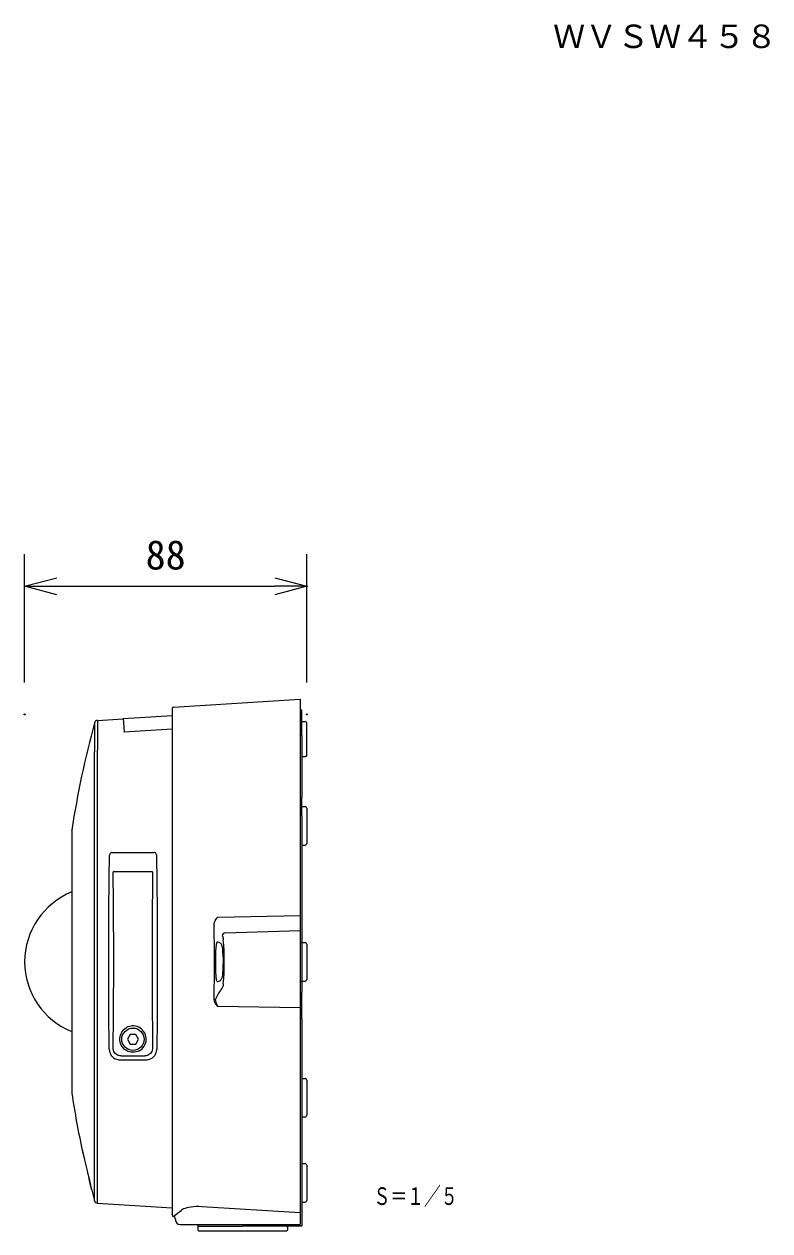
# Model space of a CAD drawing. Units: millimetres, scale not verified. Extents: x -63 to 62, y -117 to 117.
# Drawn here: x 13.5 to 60, y 33.5 to 108.8 of the extents above; entities that cross this region are included whole.
import ezdxf
from ezdxf.enums import TextEntityAlignment as Align

# ---------------------------------------------------------------- set-up
doc = ezdxf.new("R2010")
doc.units = ezdxf.units.MM
doc.header["$LTSCALE"] = 0.125
doc.header["$PDMODE"] = 32
doc.header["$PDSIZE"] = 0.0625
for name, color, linetype in [('0-0_0', 7, 'Continuous'), ('0-2_TOUROKU', 7, 'Continuous'), ('0-5_DEFPOINTS', 7, 'Continuous'), ('0-6_SUNPO', 7, 'Continuous')]:
    doc.layers.add(name, color=color, linetype=linetype)
doc.layers.add('0-4_GAIKEI', color=1, linetype='Continuous', lineweight=18)
doc.styles.add('ＭＳ ゴシック', font='')
doc.styles.get('ＭＳ ゴシック').set_extended_font_data('MS Gothic')

# ---------------------------------------------------------------- blocks, each defined once
blk = doc.blocks.new('_OPEN30')
at = {"layer": '0-0_0'}
blk.add_line((0, 0), (-1, 0), dxfattribs=at)
blk.add_lwpolyline([(-1, 0.26795), (0, 0), (-1, -0.26795)], dxfattribs=at)
blk = doc.blocks.new('D4')
at = {"layer": '0-5_DEFPOINTS'}
for p in [(35.1648, 74.7677), (17.5644, 66.7677), (35.1648, 66.7677)]:
    blk.add_point(p, dxfattribs=at)
at = {"layer": '0-6_SUNPO'}
for p, q in [((17.5644, 68.7677), (17.5644, 76.7677)), ((35.1648, 68.7677), (35.1648, 76.7677)), ((19.5644, 74.7677), (33.1648, 74.7677))]:
    blk.add_line(p, q, dxfattribs=at)
at = {"layer": '0-6_SUNPO', "xscale": 2, "yscale": 2, "rotation": 180}
blk.add_blockref('_OPEN30', (17.5644, 74.7677), dxfattribs=at)
at = {"layer": '0-6_SUNPO', "xscale": 2, "yscale": 2}
blk.add_blockref('_OPEN30', (35.1648, 74.7677), dxfattribs=at)
at = {"layer": '0-6_SUNPO', "style": 'ＭＳ ゴシック'}
blk.add_text('88', height=1.833, dxfattribs=at).set_placement((25.1146, 75.2677), align=Align.BOTTOM_LEFT)

msp = doc.modelspace()

# ---------------------------------------------------------------- linework, layer by layer
at = {"layer": '0-4_GAIKEI', "color": 7}
for p, q in [((22.8097, 66.1826), (30.7161, 66.6768)), ((30.7161, 66.6768), (30.7161, 33.876)), ((19.6705, 65.4674), (22.7159, 65.6536)), ((22.7159, 66.0828), (22.7159, 34.4895)), ((18.0586, 65.3487), (19.6717, 65.4474)), ((16.4576, 58.4811), (16.4587, 58.4962)), ((16.4576, 58.4811), (16.4576, 42.0716)), ((16.4576, 42.0716), (16.4587, 42.0566)), ((17.1138, 38.4899), (17.1177, 38.4846)), ((17.1314, 38.451), (17.1362, 38.4446)), ((17.694, 36.0623), (17.6939, 36.0627)), ((17.694, 36.0623), (17.6984, 36.0289)), ((17.6963, 36.0502), (17.7007, 36.0171)), ((17.6984, 36.0289), (17.7007, 36.0171)), ((18.0586, 35.204), (22.7159, 34.9192)), ((22.7159, 34.4692), (22.7159, 34.4895)), ((22.7159, 34.4686), (22.7159, 34.4692)), ((22.7993, 34.37), (22.8097, 34.3898)), ((23.2159, 33.876), (30.7161, 33.876))]:
    msp.add_line(p, q, dxfattribs=at)
at = {"layer": '0-4_GAIKEI'}
for p, q in [((30.8161, 65.9768), (30.7161, 65.9768)), ((17.8778, 65.2016), (17.8778, 63.3745)), ((18.0586, 65.3487), (18.0586, 63.5036)), ((19.6705, 65.4674), (19.7214, 64.6416)), ((22.7159, 64.7958), (19.7227, 64.6227)), ((30.8161, 65.2767), (31.0161, 65.2767)), ((31.1161, 63.1211), (31.1161, 65.1767)), ((19.7227, 64.6227), (19.7214, 64.6416)), ((30.8161, 64.3962), (30.8161, 60.5297)), ((17.8778, 35.3511), (17.8778, 63.3745)), ((18.0586, 35.204), (18.0586, 63.5036)), ((30.8161, 63.0892), (31.0161, 63.0892)), ((30.8161, 59.3983), (30.8161, 60.5297)), ((30.8161, 59.9619), (31.0161, 59.9619)), ((30.8161, 59.9619), (31.0161, 59.9619)), ((31.1161, 59.8619), (31.1161, 57.6618)), ((30.8161, 59.3983), (30.8161, 52.1794)), ((30.8161, 57.5618), (31.0161, 57.5618)), ((18.9763, 57.0946), (21.5737, 57.1093)), ((19.0761, 55.9146), (21.4624, 55.9088)), ((25.5781, 53.0656), (30.7161, 53.1577)), ((26.0377, 52.0889), (30.7161, 52.2219)), ((30.8161, 52.1794), (30.8161, 51.4764)), ((30.8161, 51.4764), (30.7161, 51.4764)), ((30.8161, 51.4764), (31.0161, 51.4764)), ((30.8161, 51.4764), (31.0161, 51.4764)), ((30.8161, 51.4764), (30.8161, 50.2764)), ((31.1161, 51.3764), (31.1161, 49.1763)), ((25.3589, 50.8541), (25.3582, 50.9349)), ((25.451, 50.8578), (25.4511, 50.939)), ((30.8161, 50.2764), (30.8161, 49.0763)), ((25.3582, 49.619), (25.3589, 49.6983)), ((25.4511, 49.6149), (25.451, 49.6946)), ((30.7161, 49.0763), (30.8161, 49.0763)), ((30.8161, 49.0763), (31.0161, 49.0763)), ((30.8161, 49.0763), (30.8161, 48.3733)), ((30.8161, 46.7032), (30.8161, 48.3733)), ((30.7161, 47.3951), (25.5779, 47.4871)), ((30.8161, 46.7032), (30.8161, 41.1545)), ((20.1025, 45.7364), (19.9293, 45.4364)), ((19.9293, 45.4364), (20.1025, 45.1364)), ((20.4489, 45.7364), (20.1025, 45.7364)), ((20.6221, 45.4364), (20.4489, 45.7364)), ((20.4489, 45.1364), (20.6221, 45.4364)), ((20.1025, 45.1364), (20.4489, 45.1364)), ((19.5334, 44.3948), (21.0072, 44.3984)), ((30.8161, 42.9909), (31.0161, 42.9909)), ((30.8161, 42.9909), (31.0161, 42.9909)), ((31.1161, 42.8909), (31.1161, 40.6909)), ((30.8161, 41.1545), (30.8161, 33.776)), ((30.8161, 40.5909), (31.0161, 40.5909)), ((30.8161, 37.6761), (31.0161, 37.6761)), ((31.1161, 37.5761), (31.1161, 35.376)), ((30.8161, 35.276), (31.0161, 35.276)), ((24.316, 33.876), (24.316, 33.776)), ((24.316, 33.776), (27.116, 33.776)), ((24.316, 33.716), (24.316, 33.536)), ((24.376, 33.476), (27.116, 33.476)), ((30.8161, 33.776), (27.116, 33.776)), ((27.1283, 33.476), (29.8561, 33.476)), ((29.9161, 33.716), (29.9161, 33.536))]:
    msp.add_line(p, q, dxfattribs=at)
for points in [[(30.8161, 64.3962), (30.8161, 65.5648), (30.8161, 65.9768)], [(31.1161, 63.1211), (31.1147, 63.1159), (31.112, 63.1124), (31.1027, 63.1055), (31.0709, 63.0946), (31.0161, 63.0892)], [(18.7962, 44.8085), (18.7717, 47.1973), (18.7679, 48.4291), (18.7745, 49.6749), (18.7743, 50.9226), (18.7678, 52.1676), (18.772, 53.3932), (18.7929, 55.4911), (18.8144, 56.9396)], [(18.9763, 57.0946), (18.9414, 57.0907), (18.9082, 57.0796), (18.8784, 57.062), (18.8437, 57.0268), (18.8218, 56.9839), (18.8144, 56.9396)], [(21.7363, 56.9561), (21.7281, 57.0025), (21.7058, 57.0444), (21.6706, 57.0788), (21.6255, 57.1013), (21.6, 57.1073), (21.5737, 57.1093)], [(21.7363, 56.9561), (21.7612, 55.2212), (21.7783, 53.4351), (21.7825, 52.2062), (21.775, 50.9629), (21.7743, 49.7185), (21.7821, 48.4837), (21.7801, 47.3723), (21.7748, 46.6764), (21.7545, 44.802)], [(25.3377, 52.5883), (25.341, 52.6508), (25.3522, 52.7107), (25.3703, 52.7677), (25.3937, 52.8215), (25.4208, 52.8709), (25.466, 52.9377), (25.5148, 52.9978), (25.5781, 53.0656)], [(25.4511, 50.939), (25.4603, 51.1516), (25.4771, 51.3173), (25.4866, 51.3762), (25.4981, 51.4284), (25.512, 51.4728), (25.5253, 51.5002), (25.5398, 51.5166), (25.5504, 51.5211), (25.5608, 51.5201)], [(25.5608, 51.5201), (25.6257, 51.5003), (25.6641, 51.4849), (25.7049, 51.4611), (25.7454, 51.4312)], [(25.7454, 51.4312), (25.7601, 51.4164), (25.7756, 51.3928), (25.7915, 51.3595), (25.8071, 51.3166), (25.8214, 51.2661), (25.8409, 51.1744), (25.856, 51.0744), (25.8697, 50.9341)], [(25.8498, 51.8978), (25.8609, 51.8802), (25.8714, 51.8574), (25.8863, 51.8106), (25.8986, 51.7549), (25.9116, 51.657)], [(25.8697, 50.9341), (25.8871, 50.6524), (25.8927, 50.5052), (25.8961, 50.2764)], [(25.8961, 50.2764), (25.8921, 50.0253), (25.8792, 49.758), (25.8697, 49.6187)], [(25.5608, 49.0327), (25.5492, 49.0318), (25.5373, 49.038), (25.5257, 49.0519), (25.5094, 49.0869), (25.4954, 49.1352), (25.484, 49.1913), (25.4746, 49.2539), (25.4594, 49.414), (25.4511, 49.6149)], [(25.7454, 49.1215), (25.709, 49.0944), (25.6691, 49.0703), (25.6087, 49.0472), (25.5608, 49.0327)], [(25.8697, 49.6187), (25.8533, 49.4582), (25.8405, 49.3757), (25.8217, 49.2877), (25.7981, 49.2101), (25.7807, 49.1695), (25.7625, 49.1395), (25.7454, 49.1215)], [(25.9116, 48.8958), (25.9039, 48.8301), (25.8931, 48.7701), (25.8807, 48.7223), (25.8661, 48.683), (25.8498, 48.655)], [(25.3938, 47.731), (25.3665, 47.7953), (25.3524, 47.8415), (25.3397, 47.9138), (25.3377, 47.9645)], [(25.5779, 47.4871), (25.5091, 47.5615), (25.4745, 47.6039), (25.4265, 47.6725), (25.3938, 47.731)], [(25.4619, 47.7583), (25.442, 47.8307), (25.4325, 47.8893), (25.4307, 47.9501)], [(25.5779, 47.4871), (25.5074, 47.6402), (25.476, 47.718), (25.4619, 47.7583)], [(20.6666, 44.7207), (20.5702, 44.6769), (20.4685, 44.6456), (20.363, 44.6276), (20.2556, 44.6235), (20.1485, 44.6333), (20.0572, 44.6532), (19.9688, 44.6831), (19.8847, 44.7228), (19.8058, 44.7715), (19.7332, 44.8284), (19.6577, 44.9041), (19.5929, 44.9885), (19.5398, 45.08), (19.4991, 45.1771), (19.4711, 45.2783), (19.4562, 45.3835), (19.455, 45.4896), (19.4675, 45.5951), (19.4935, 45.6984), (19.5329, 45.7978), (19.5818, 45.8865), (19.6416, 45.969), (19.7114, 46.0437), (19.7904, 46.1096), (19.8775, 46.1653)], [(20.6666, 44.7207), (20.7574, 44.7772), (20.8397, 44.8445), (20.9122, 44.9215), (20.9741, 45.0068), (21.0244, 45.099), (21.0629, 45.1979), (21.0884, 45.301), (21.1003, 45.4068), (21.0985, 45.5135), (21.0827, 45.6196), (21.0537, 45.7214), (21.0116, 45.8192), (20.957, 45.9112), (20.8904, 45.9958), (20.813, 46.0713), (20.7279, 46.135), (20.635, 46.1873), (20.5359, 46.2273), (20.4324, 46.2542), (20.3263, 46.2674), (20.2326, 46.2676), (20.1396, 46.2573), (20.0487, 46.2365), (19.9609, 46.2056), (19.8775, 46.1653)], [(18.7962, 44.8085), (18.8052, 44.7091), (18.8294, 44.6119), (18.8682, 44.5191), (18.9211, 44.4327), (18.953, 44.3919), (18.9881, 44.3536), (19.0262, 44.318), (19.0671, 44.2853), (19.1257, 44.2467), (19.1883, 44.2143), (19.2542, 44.1884), (19.3227, 44.1697), (19.3928, 44.1582), (19.4637, 44.1543), (21.0841, 44.1507), (21.1704, 44.1561), (21.255, 44.1724), (21.3363, 44.1991), (21.4131, 44.2357), (21.4842, 44.2813), (21.5247, 44.3135), (21.5624, 44.3486), (21.629, 44.4265), (21.6824, 44.5133), (21.7217, 44.6071), (21.7456, 44.7032), (21.7545, 44.802)], [(19.5334, 44.3948), (19.4523, 44.4014), (19.3734, 44.4212), (19.2992, 44.4538), (19.2318, 44.4979), (19.1734, 44.5514), (19.1247, 44.6131), (19.0865, 44.6812), (19.0595, 44.7539), (19.0441, 44.8275), (19.0396, 44.9024)], [(21.4987, 44.9083), (21.4939, 44.831), (21.4777, 44.7555), (21.4503, 44.6832), (21.412, 44.6158), (21.3634, 44.5544), (21.3053, 44.5013), (21.2389, 44.4578), (21.1658, 44.4254), (21.0878, 44.4054), (21.0072, 44.3984)], [(30.7161, 34.6082), (24.565, 34.9828), (24.3916, 34.9893), (24.2211, 34.9874), (24.0597, 34.9779), (23.9057, 34.9609), (23.7622, 34.9372), (23.6357, 34.9087), (23.526, 34.8761), (23.4347, 34.8412), (23.3605, 34.8042), (23.3094, 34.7697)]]:
    msp.add_lwpolyline(points, dxfattribs=at)
at = {"layer": '0-4_GAIKEI', "color": 7}
for points in [[(17.1177, 38.4846), (17.1179, 38.4843), (17.1183, 38.4832), (17.1352, 38.4193), (17.1677, 38.2839), (17.2542, 37.9098)], [(17.1214, 38.4721), (17.1969, 38.159), (17.2543, 37.9096)], [(17.6929, 36.0681), (17.68, 36.1281), (17.6133, 36.4103), (17.5349, 36.7304)], [(17.5349, 36.7304), (17.6554, 36.2343), (17.694, 36.0623)], [(22.916, 34.2322), (22.9166, 34.229), (22.919, 34.2228), (22.9201, 34.2135), (22.9201, 34.176)]]:
    msp.add_lwpolyline(points, dxfattribs=at)
at = {"layer": '0-4_GAIKEI'}
msp.add_circle((20.2757, 45.4364), 0.7, dxfattribs=at)
for centre, radius, start, end in [((22.8159, 66.0828), 0.1, 93.57634, 180.00001), ((31.0161, 65.1767), 0.1, 0, 90), ((31.0161, 59.8619), 0.1, 359.99866, 90), ((31.0161, 59.8619), 0.1, 359.99866, 90), ((31.0161, 57.6618), 0.1, 270, 0.00134), ((19.0762, 55.875), 0.0396, 90.16958, 181.55267), ((21.4619, 55.8691), 0.0397, 358.39104, 89.33719), ((-99.1298, 50.2147), 124.4902, 0.33146, 1.09248), ((10.7906, 50.2764), 15.184, 354.78317, 5.21688), ((31.0161, 51.3764), 0.1, 359.99866, 90), ((31.0161, 51.3764), 0.1, 359.99866, 90), ((-35.9249, 50.1305), 61.2879, 0.13638, 0.67647), ((-118.2792, 50.2756), 143.7313, 359.7684, 0.23209), ((-37.6384, 50.4357), 63.0014, 359.32938, 359.85511), ((-99.1019, 50.3377), 124.4622, 358.90742, 359.66914), ((31.0161, 49.1763), 0.1, 270, 0.00134), ((25.6823, 47.8902), 0.2586, 157.2824, 166.6149), ((31.0161, 42.8909), 0.1, 359.99866, 90), ((31.0161, 42.8909), 0.1, 359.99866, 90), ((31.0161, 40.6909), 0.1, 270, 0.00134), ((31.0161, 37.5761), 0.1, 359.99866, 90), ((14.5937, 45.7199), 13.9954, 305.94761, 308.51752), ((31.0161, 35.376), 0.1, 270, 0.00134), ((24.376, 33.716), 0.06, 89.99996, 179.99999), ((24.376, 33.536), 0.06, 180.00001, 270.00004), ((29.8561, 33.716), 0.06, 360, 90.00004), ((29.8561, 33.536), 0.06, 269.99996, 0)]:
    msp.add_arc(centre, radius, start, end, dxfattribs=at)
at = {"layer": '0-4_GAIKEI', "color": 7}
for centre, radius, start, end in [((75.7722, 49.4459), 60, 164.77587, 171.32448), ((18.0708, 65.1491), 0.2, 93.5, 164.77587), ((18.2157, 50.2764), 4.7, 111.9668, 180), ((18.2157, 50.2764), 4.7, 179.99999, 248.0332), ((75.7722, 51.1069), 60, 188.67552, 192.13898), ((17.2116, 38.5109), 0.1, 192.14216, 209.13432), ((17.2154, 38.5056), 0.1, 192.13208, 201.13973), ((78.8344, 51.9482), 63.1601, 192.84223, 193.48638), ((78.8513, 51.9521), 63.1774, 192.84248, 193.48641), ((80.1908, 52.2693), 64.554, 193.48284, 193.92855), ((80.1834, 52.2676), 64.5463, 193.48283, 193.92865), ((75.7722, 51.1069), 60, 194.56601, 195.22413), ((18.0708, 35.4037), 0.2, 195.22413, 266.5), ((22.8159, 34.4686), 0.1, 180.01562, 260.41894), ((22.776, 34.232), 0.14, 0.09917, 80.42565), ((23.2159, 34.176), 0.3, 180.00051, 269.99981)]:
    msp.add_arc(centre, radius, start, end, dxfattribs=at)
at = {"layer": '0-4_GAIKEI'}
for centre, major_axis, ratio, start_param, end_param in [((18.5487, 50.2764), (0, -15.1024), 0.034783, 1.2069898, 1.9504969), ((21.9976, 50.2764), (0, -15.3131), 0.034783, 4.3385935, 5.0705485), ((26.0447, 51.8978), (0.158, 0.1226), 0.935936, 0.9786299, 2.4495616), ((49.1281, 46.1828), (23.8904, -0.9465), 0.303405, 2.9264377, 3.0216087)]:
    msp.add_ellipse(centre, major_axis=major_axis, ratio=ratio, start_param=start_param, end_param=end_param, dxfattribs=at)

# ---------------------------------------------------------------- block references
at = {"layer": '0-6_SUNPO'}
msp.add_blockref('D4', (-4.0487, -1.0469), dxfattribs=at)

# ---------------------------------------------------------------- texts
at = {"layer": '0-2_TOUROKU', "style": 'ＭＳ ゴシック'}
msp.add_text('ＷＶＳＷ４５８', height=1.466, dxfattribs=at).set_placement((46.4886, 106.8854), align=Align.BOTTOM_LEFT)
at = {"layer": '0-2_TOUROKU', "style": 'ＭＳ ゴシック', "width": 0.7}
msp.add_text('Ｓ＝１／５', height=1.1, dxfattribs=at).set_placement((35.2822, 34.7655), align=Align.BOTTOM_LEFT)

doc.saveas('drawing.dxf')
